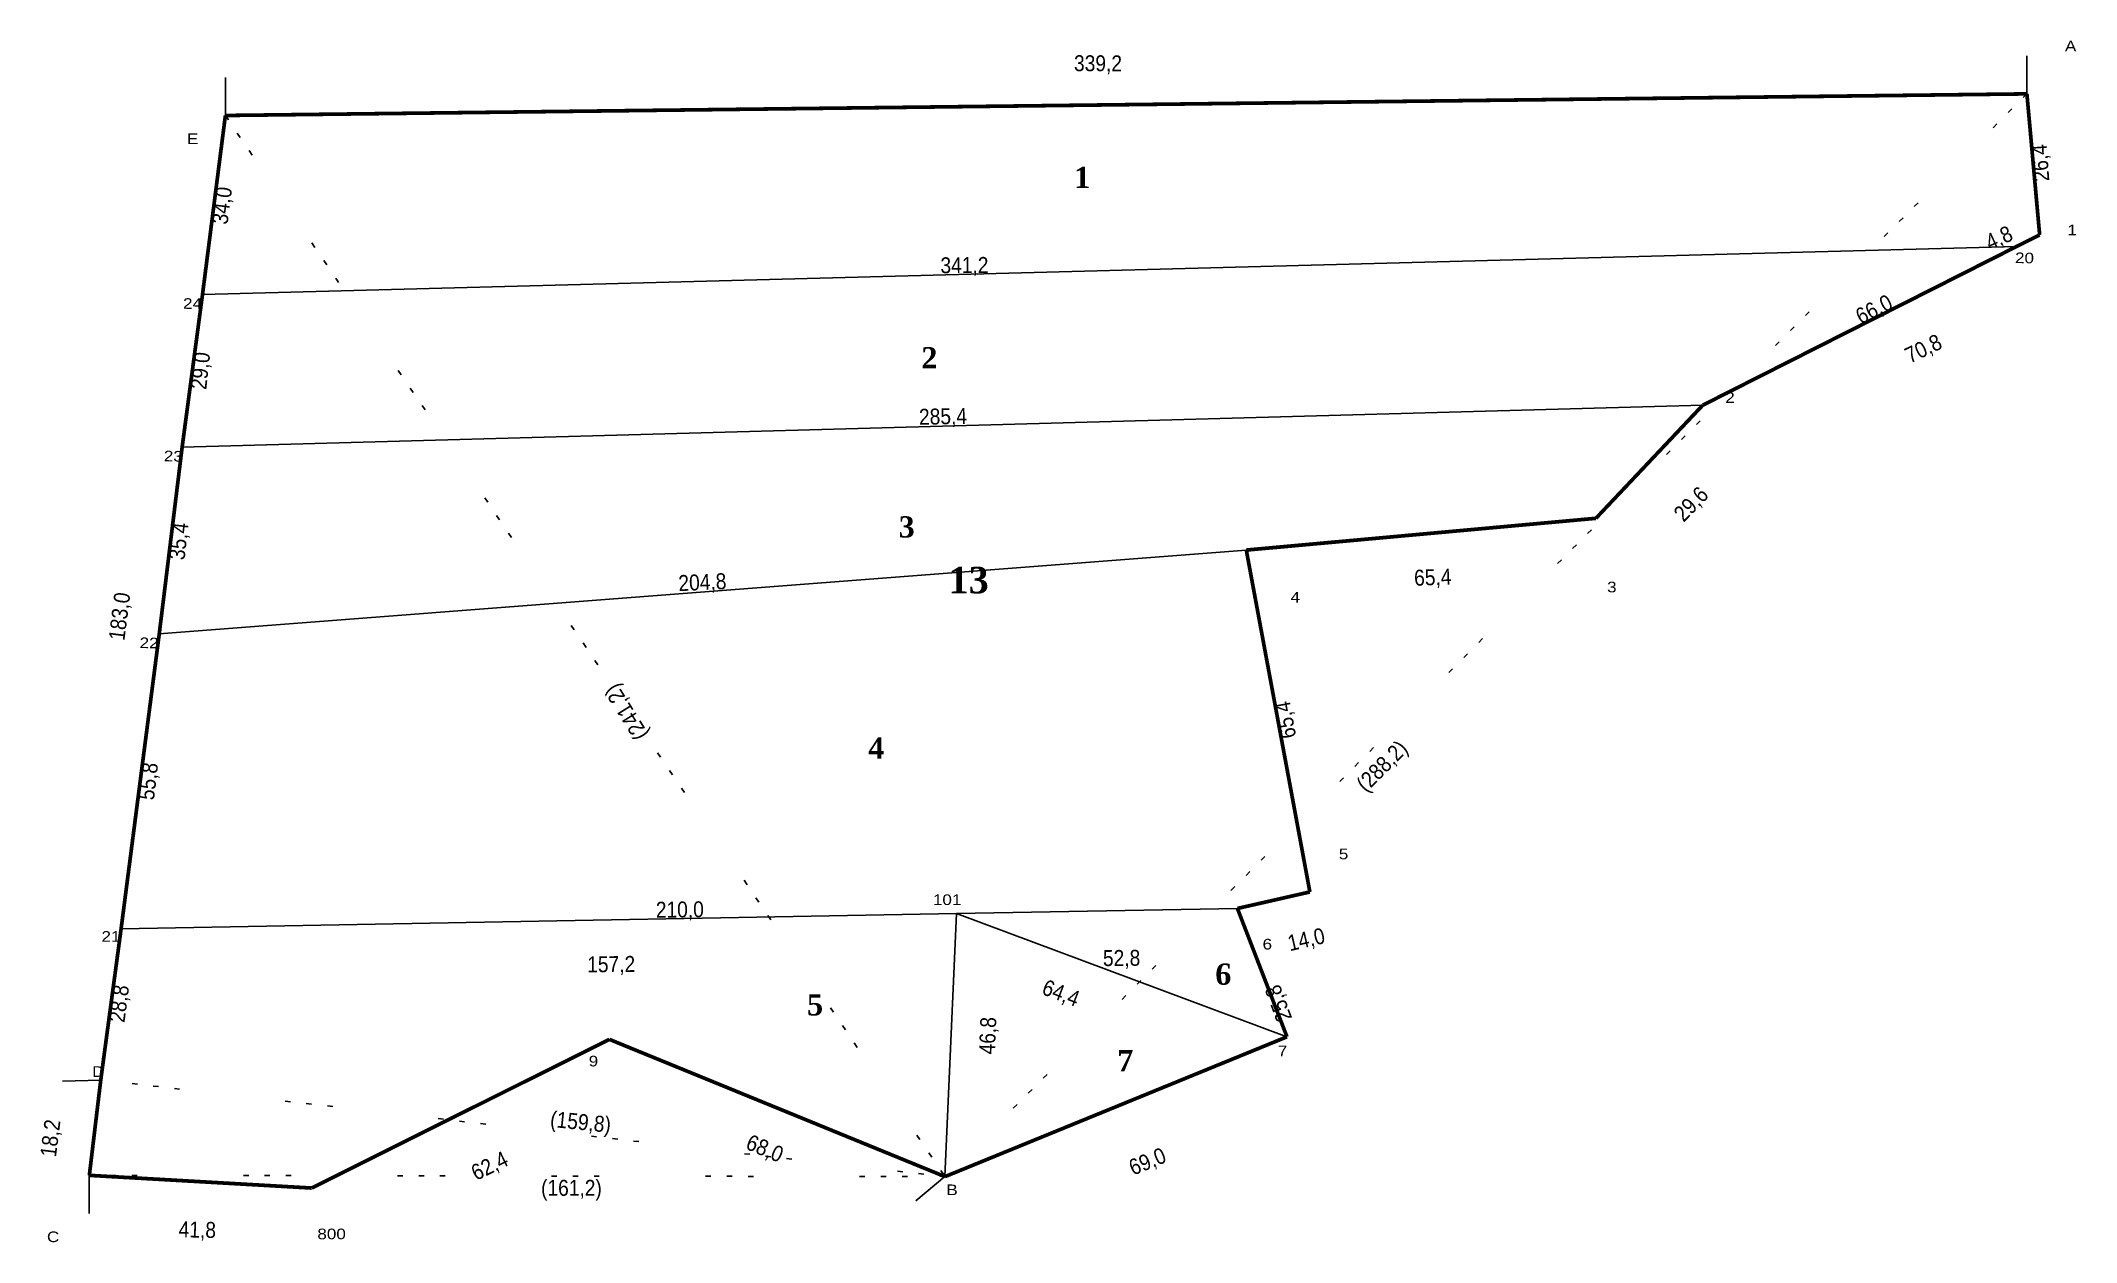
# Model space of a CAD drawing. Header units: metres. Extents: x 117 to 500, y 261 to 488.
import ezdxf
from ezdxf.enums import TextEntityAlignment as Align

# ---------------------------------------------------------------- set-up
doc = ezdxf.new("R2010")
doc.units = ezdxf.units.M
doc.linetypes.add('CHAINLINE', pattern=[29, -10, 1, -3, 1, -3, 1, -10])
doc.layers.add('BOUNDARY', color=1, linetype='Continuous', lineweight=100)
for name, color, linetype in [('BOUNDARY_DIMENSIONS', 220, 'Continuous'), ('CHAIN_LINES', 251, 'CHAINLINE'), ('CHAINLINE_DIMENSIONS', 251, 'Continuous'), ('DIMENSIONS', 200, 'Continuous'), ('SEPARATION_LINE', 7, 'Continuous'), ('STONES', 7, 'Continuous'), ('SUBDIVISION', 130, 'Continuous'), ('SUBDIVISION_LINES', 3, 'Continuous'), ('SURVEY_NUMBER', 1, 'Continuous')]:
    doc.layers.add(name, color=color, linetype=linetype)
doc.styles.add('TIMES_NEW_ROMAN', font='timesbd.ttf')

msp = doc.modelspace()

# ---------------------------------------------------------------- linework, layer by layer
at = {"layer": 'BOUNDARY', "const_width": 0.7}
for points in [[(151.97, 473.61), (491.08, 477.68)], [(491.08, 477.68), (493.48, 451.12)], [(147.66, 439.87), (151.97, 473.61)], [(489.17, 448.96), (430.06, 419.05)], [(493.48, 451.12), (489.17, 448.96)], [(143.83, 411.15), (147.66, 439.87)], [(430.06, 419.05), (409.95, 397.75)], [(139.52, 375.97), (143.83, 411.15)], [(409.95, 397.75), (344.14, 391.77)], [(344.14, 391.77), (356.11, 327.39)], [(132.34, 320.45), (139.52, 375.97)], [(356.11, 327.39), (342.47, 324.28)], [(342.47, 324.28), (351.8, 300.11)], [(128.51, 291.97), (132.34, 320.45)], [(224.24, 299.63), (168.24, 271.63)], [(287.42, 273.78), (224.24, 299.63)], [(351.8, 300.11), (287.42, 273.78)], [(126.36, 274.02), (128.51, 291.97)], [(168.24, 271.63), (126.36, 274.02)]]:
    msp.add_lwpolyline(points, dxfattribs=at)
at = {"layer": 'CHAIN_LINES', "linetype": 'CHAINLINE'}
for points in [[(151.97, 473.61), (491.08, 477.68)], [(491.08, 477.68), (287.42, 273.78)], [(128.51, 291.97), (151.97, 473.61)], [(151.97, 473.61), (287.42, 273.78)], [(287.42, 273.78), (128.51, 291.97)], [(126.36, 274.02), (287.42, 273.78)]]:
    msp.add_lwpolyline(points, dxfattribs=at)
at = {"layer": 'SEPARATION_LINE'}
for points in [[(491.08, 477.68), (491.08, 484.86)], [(151.97, 473.61), (151.97, 480.79)], [(128.51, 291.97), (121.33, 291.73)], [(126.36, 274.02), (126.36, 266.84)], [(287.42, 273.78), (281.92, 269.23)]]:
    msp.add_lwpolyline(points, dxfattribs=at)
at = {"layer": 'SUBDIVISION_LINES'}
for points in [[(147.66, 439.87), (489.17, 448.96)], [(430.06, 419.05), (143.83, 411.15)], [(344.14, 391.77), (139.52, 375.97)], [(132.34, 320.45), (289.58, 323.32)], [(287.42, 273.78), (289.58, 323.32)], [(289.58, 323.32), (342.47, 324.28)], [(289.58, 323.32), (351.8, 300.11)]]:
    msp.add_lwpolyline(points, dxfattribs=at)

# ---------------------------------------------------------------- texts
at = {"layer": 'BOUNDARY_DIMENSIONS', "width": 0.9}
for s, rotation, p in [('339,2', -0.2301, (316.23, 483.44)), ('26,4', 93.8655, (493.57, 464.68)), ('70,8', 25.8045, (471.58, 429.72)), ('29,6', 45.5256, (427.85, 400.46)), ('65,4', 2.0454, (379.24, 386.66)), ('183,0', 82.7757, (132.03, 379.29)), ('65,4', 100.2348, (351.45, 359.77)), ('14,0', 12.9946, (355.42, 318.47)), ('25,8', 110.4623, (350.18, 306.38)), ('18,2', 82.875, (119.02, 281.02)), ('68,0', -22.736, (253.53, 279.11)), ('62,4', 25.821, (201.69, 275.84)), ('69,0', 22.2703, (325.52, 276.67)), ('41,8', -1.266, (146.69, 263.8))]:
    msp.add_text(s, height=3, rotation=rotation, dxfattribs=at).set_placement(p, align=Align.MIDDLE_CENTER)
at = {"layer": 'CHAINLINE_DIMENSIONS', "width": 0.9}
for s, rotation, p in [('(241,2)', 122.0054, (227.4, 361.21)), ('(288,2)', 45, (369.67, 351.11)), ('(159,8)', -5.7106, (218.85, 284.09))]:
    msp.add_text(s, height=3, rotation=rotation, dxfattribs=at).set_placement(p, align=Align.MIDDLE_CENTER)
msp.add_text('(161,2)', height=3, dxfattribs=at).set_placement((217.11, 271.67), align=Align.MIDDLE_CENTER)
at = {"layer": 'DIMENSIONS', "width": 0.9}
for s, rotation, p in [('34,0', 82.6736, (151.32, 456.66)), ('4,8', 24.7343, (485.81, 450.59)), ('341,2', 0.4897, (291.09, 445.43)), ('66,0', 26.811, (462.29, 437.14)), ('29,0', 83.8298, (147.25, 425.54)), ('285,4', 1.1836, (287.05, 416.95)), ('35,4', 83.6598, (143.17, 393.45)), ('204,8', 2.7134, (241.76, 385.74)), ('55,8', 83.5713, (137.43, 348.24)), ('210,0', 0.6931, (237.51, 324.08)), ('157,2', 0.7162, (224.59, 313.79)), ('52,8', 0.5968, (320.67, 314.96)), ('64,4', -20.9657, (309.27, 308.37)), ('28,8', 82.6736, (131.93, 306.36)), ('46,8', 87.7094, (295.46, 300.32))]:
    msp.add_text(s, height=3, rotation=rotation, dxfattribs=at).set_placement(p, align=Align.MIDDLE_CENTER)
at = {"layer": 'STONES', "width": 1.2}
for s, rotation, p in [('A', -0.6095, (499.32, 486.69)), ('20', -0.9963, (490.63, 446.79)), ('24', -0.5026, (145.78, 438.19)), ('23', -1.5343, (142.17, 409.46)), ('22', -0.971, (137.61, 374.29)), ('9', -180, (348.11, 317.56)), ('C', -0.8551, (119.54, 262.45))]:
    msp.add_text(s, height=2, rotation=rotation, dxfattribs=at).set_placement(p, align=Align.MIDDLE_CENTER)
for s, p in [('E', (145.82, 469.22)), ('1', (499.61, 452.05)), ('2', (435.19, 420.48)), ('4', (353.36, 382.89)), ('3', (412.95, 384.81)), ('5', (362.45, 334.54)), ('101', (287.83, 325.93)), ('21', (130.43, 319.01)), ('9', (221.25, 295.54)), ('7', (350.97, 297.45)), ('D', (128.05, 293.56)), ('B', (288.76, 271.3)), ('800', (171.96, 262.99))]:
    msp.add_text(s, height=2, dxfattribs=at).set_placement(p, align=Align.MIDDLE_CENTER)
at = {"layer": 'SUBDIVISION', "style": 'TIMES_NEW_ROMAN'}
for s, p in [('1', (313.25, 461.95)), ('2', (284.49, 427.99)), ('3', (280.21, 396.14)), ('4', (274.46, 354.5)), ('5', (262.97, 306.14)), ('7', (321.37, 295.63))]:
    msp.add_text(s, height=4, dxfattribs=at).set_placement(p, align=Align.MIDDLE_CENTER)
msp.add_text('9', height=4, rotation=-180, dxfattribs=at).set_placement((339.81, 311.9), align=Align.MIDDLE_CENTER)
at = {"layer": 'SURVEY_NUMBER', "style": 'TIMES_NEW_ROMAN'}
msp.add_text('13', height=5, dxfattribs=at).set_placement((291.88, 386.12), align=Align.MIDDLE_CENTER)

doc.saveas('drawing.dxf')
